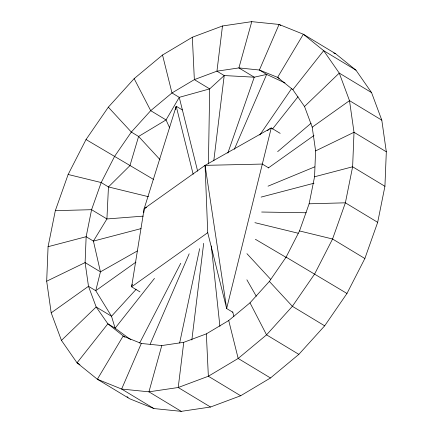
<?xml version="1.0" encoding="UTF-8"?>
<svg xmlns="http://www.w3.org/2000/svg" width="433" height="433" viewBox="0 0 433 433"><rect width="100%" height="100%" fill="white"/><g stroke="black" fill="none" stroke-linecap="round" stroke-linejoin="round"><path stroke-width="0.65" d="M208.419 163.858L209.691 88.884L224.213 75.553L254.252 77.193L266.658 74.406L284.995 82.936M46.683 281.201L48.074 246.702L55.321 210.665L68.138 174.483L86.032 139.534L108.326 107.173L134.154 78.638L162.521 55.023L192.349 37.243L222.481 25.975L251.762 21.65L279.069 24.443L303.349 34.239L335.651 53.752L355.969 70.178L371.557 92.602L381.803 120.163L386.317 151.799L384.926 186.298L377.679 222.335L364.862 258.517L346.968 293.466L324.674 325.827L298.846 354.362L270.479 377.977L240.651 395.757L210.519 407.025L181.238 411.35L153.931 408.557L129.651 398.761L97.349 379.248L77.031 362.822L61.443 340.398L51.197 312.837L46.683 281.201L85.101 262.587L100.445 271.854L137.337 250.951M153.931 408.557L121.635 389.045L97.349 379.248L123.102 336.122L141.31 343.466L161.79 345.561L183.754 342.319L206.352 333.87L228.721 320.534L249.998 302.824L269.369 281.418L286.089 257.148L299.512 230.941L309.124 203.797L314.558 176.772L315.603 150.901L312.215 127.172L304.529 106.502L292.843 89.685L277.602 77.366L259.389 70.016L238.908 67.921L216.949 71.164L194.347 79.618L171.982 92.954L150.7 110.664L131.329 132.065L114.615 156.335L101.192 182.547L91.579 209.686L86.145 236.71L85.101 262.587L88.489 286.31L96.169 306.981L107.86 323.803L124.807 337.15M143.821 212.684L144.173 208.679L176.209 106.247L182.347 109.955M183.754 342.319L178.223 387.513L210.519 407.025M222.481 25.975L216.949 71.164L224.213 75.553L213.783 160.795M191.841 339.997L203.672 243.351M280.183 133.353L271.253 127.952L205.074 165.357L144.173 208.679L131.605 286.83L139.978 291.891M179.652 342.968L199.645 248.704M132.249 284.205L131.605 286.83L207.732 232.678L205.074 165.357L262.333 164.069L268.471 167.782M175.397 109.533L176.209 106.247L193.167 174.261M161.79 345.561L148.941 391.833L181.238 411.35M251.762 21.65L238.908 67.921L254.252 77.193L227.828 153.093M141.31 343.466L121.635 389.045L148.941 391.833L178.223 387.513L208.354 376.245L238.177 358.459L266.549 334.85L292.378 306.31L314.667 273.948L332.566 239.005L345.382 202.817L352.624 166.786L354.015 132.287L349.501 100.645L339.255 73.09L323.673 50.666L303.349 34.239L277.602 77.366L279.307 78.395M150.181 344.148L189.183 253.819M234.334 149.266L266.658 74.406L259.389 70.016L279.069 24.443L280.8 25.487M139.68 342.996L180.75 263.28M259.805 134.988L291.799 88.3M292.843 89.685L323.673 50.666L355.969 70.178M154.467 278.403L115.124 328.192L107.86 323.803L77.031 362.822L79.91 364.564M272.487 129.034L298.018 96.721M136.108 289.352L111.514 316.252L115.124 328.192L130.853 339.791M61.443 340.398L96.169 306.981L111.514 316.252L95.753 290.705L88.489 286.31L51.197 312.837M304.529 106.502L339.255 73.09L371.557 92.602M277.65 151.642L311.121 123.21M267.421 130.679L268.514 129.9M269.607 129.121L271.253 127.952L226.648 308.54L232.786 312.247M312.215 127.172L349.501 100.645L381.803 120.163M135.978 262.089L95.753 290.705L100.445 271.854L93.414 241.1L106.919 218.957L108.456 186.937L129.954 165.606L138.598 136.455L166.045 119.936L179.246 97.344L209.691 88.884L194.347 79.618L192.349 37.243M268.233 168.015L313.974 135.48M144.173 208.679L146.571 207.429M315.603 150.901L354.015 132.287L386.317 151.799M268.032 186.168L314.748 166.862M48.074 246.702L86.145 236.71L93.414 241.1L141.05 228.602M314.558 176.772L352.624 166.786L384.926 186.298M261.131 197.091L313.995 183.219M143.171 216.137L106.919 218.957L91.579 209.686L55.321 210.665M309.124 203.797L345.382 202.817L377.679 222.335M261.651 212.029L306.228 212.765M68.138 174.483L101.192 182.547L108.456 186.937L148.514 196.712M299.512 230.941L332.566 239.005L364.862 258.517M254.902 222.67L298.24 233.246M333.783 52.999L335.651 53.752M153.715 179.538L86.032 139.534M286.089 257.148L346.968 293.466M255.4 239.292L286.278 257.489M324.674 325.827L292.378 306.31L269.369 281.418M298.846 354.362L266.549 334.85L249.998 302.824M270.479 377.977L238.177 358.459L228.721 320.534M240.651 395.757L208.354 376.245L206.352 333.87M127.042 396.655L128.087 397.499M160.08 159.701L138.598 136.455L131.329 132.065L108.326 107.173M246.929 253.662L270.695 279.382M246.886 279.81L256.282 296.242M134.154 78.638L150.7 110.664L166.045 119.936L169.671 127.892M197.67 171.241L179.246 97.344L171.982 92.954L162.521 55.023M232.727 311.841L233.869 316.42M207.732 232.678L226.648 308.54L205.074 165.357M211.331 245.976L219.91 326.385"/></g></svg>
